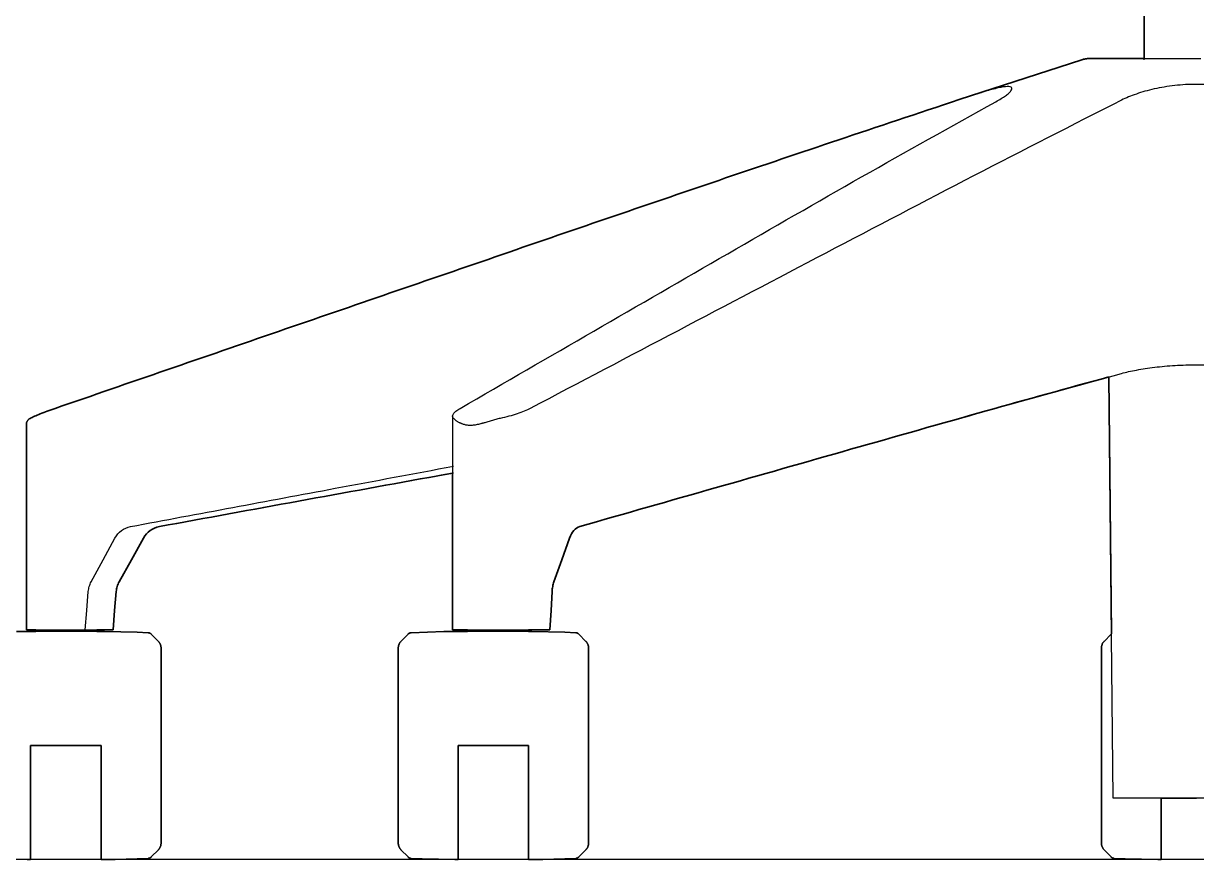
# Model space of a CAD drawing. Header units: millimetres. Extents: x 0 to 2114, y 0 to 2343.
# Drawn here: x 157.9 to 471.1, y 1303.2 to 1526.5 of the extents above; entities that cross this region are included whole.
import ezdxf

# ---------------------------------------------------------------- set-up
doc = ezdxf.new("R2010")
doc.units = ezdxf.units.MM
doc.layers.add('Blocks', color=7, linetype='Continuous')
for name, color, linetype, lineweight, true_color in [('Blocks$Inner', 7, 'Continuous', 25, 0x007f00), ('Blocks$Outline', 7, 'Continuous', 35, 0xff3f3f), ('Groud', 7, 'Continuous', 25, 0x243775)]:
    doc.layers.add(name, color=color, linetype=linetype, lineweight=lineweight, true_color=true_color)

# ---------------------------------------------------------------- blocks, each defined once
blk = doc.blocks.new('Mirra 2 Office Chair Front')
at = {"layer": 'Blocks$Inner'}
for p, q in [((457.13, 213.66), (457.13, 304.91)), ((161.16, 60.9), (161.16, 61.39)), ((177.42, 61.39), (177.42, 60.9)), ((276.45, 60.9), (276.45, 61.39)), ((292.71, 61.39), (292.71, 60.9))]:
    blk.add_line(p, q, dxfattribs=at)
for points in [[(456.89, 213.97), (455.91, 213.97), (454.95, 213.97), (454.02, 213.97), (453.11, 213.97), (452.24, 213.97), (451.39, 213.97), (450.58, 213.97), (449.8, 213.97), (449.05, 213.97), (448.34, 213.97), (447.66, 213.97), (447.02, 213.97), (446.42, 213.97), (445.86, 213.97), (445.34, 213.97), (444.87, 213.97), (444.43, 213.97), (444.04, 213.97), (443.69, 213.97), (443.38, 213.97), (443.12, 213.97), (442.9, 213.97), (442.73, 213.97), (442.6, 213.97), (442.52, 213.97), (442.48, 213.97), (442.23, 213.97), (441.98, 213.95), (441.72, 213.93), (441.47, 213.89), (441.22, 213.85), (440.97, 213.79), (440.73, 213.73), (440.52, 213.66), (407.77, 203.02)], [(442.48, 213.97), (442.51, 213.97), (442.58, 213.97), (442.69, 213.97), (442.85, 213.97), (443.05, 213.97), (443.3, 213.97), (443.6, 213.97), (443.94, 213.97), (444.32, 213.97), (444.74, 213.97), (445.21, 213.97), (445.72, 213.97), (446.27, 213.97), (446.86, 213.97), (447.49, 213.97), (448.15, 213.97), (448.85, 213.97), (449.59, 213.97), (450.36, 213.97), (451.17, 213.97), (452.01, 213.97), (452.88, 213.97), (453.77, 213.97), (454.7, 213.97), (455.65, 213.97), (456.63, 213.97), (457.62, 213.97), (458.65, 213.97), (459.69, 213.97), (460.75, 213.97), (461.82, 213.97), (462.91, 213.97), (464.02, 213.97), (465.13, 213.97), (466.26, 213.97), (467.39, 213.97), (468.53, 213.97), (469.67, 213.97), (470.81, 213.97), (471.12, 213.97), (472.27, 213.97)], [(494.56, 128.93), (493.37, 16.41), (471.12, 16.41), (448.87, 16.41), (447.69, 128.93)], [(158.68, 116.53), (158.68, 61.39), (166.31, 61.39), (174.34, 61.39), (181.78, 61.39), (182.21, 66.49), (182.64, 71.59)], [(272.45, 118.43), (272.45, 61.39), (293.21, 61.39), (298.46, 61.39), (298.74, 66.49), (299.01, 71.59)], [(175.96, 74.21), (179.13, 80.04), (182.3, 85.87)], [(183.43, 74.21), (186.68, 80.04), (189.93, 85.87)], [(299.52, 74.21), (301.6, 80.04), (303.68, 85.87)], [(174.34, 61.39), (174.76, 66.49), (175.18, 71.59)], [(150.12, 0.18), (158.89, 0), (159.78, 0), (159.78, 30.45), (178.6, 30.45), (178.6, 0), (179.48, 0), (182.39, 0.02), (191.16, 0.31), (191.19, 0.31), (191.24, 0.32), (191.29, 0.33), (191.34, 0.33), (191.39, 0.35), (191.44, 0.36), (191.49, 0.37), (191.54, 0.39), (191.58, 0.41), (191.63, 0.43), (191.68, 0.45), (191.72, 0.48), (191.76, 0.5), (191.81, 0.53), (191.85, 0.56), (191.89, 0.59), (191.93, 0.62), (191.97, 0.66), (192, 0.69), (193.88, 2.62), (193.9, 2.64), (193.97, 2.72), (194.03, 2.79), (194.09, 2.87), (194.15, 2.96), (194.21, 3.04), (194.26, 3.13), (194.31, 3.22), (194.36, 3.31), (194.4, 3.4), (194.43, 3.5), (194.47, 3.59), (194.5, 3.69), (194.52, 3.79), (194.55, 3.89), (194.56, 3.99), (194.58, 4.09), (194.59, 4.19), (194.6, 4.29), (194.6, 4.39), (194.6, 4.41), (194.6, 4.47), (194.6, 4.58), (194.6, 4.72), (194.6, 4.91), (194.6, 5.14), (194.6, 5.41), (194.6, 5.71), (194.6, 6.06), (194.6, 6.45), (194.6, 6.87), (194.6, 7.34), (194.6, 7.84), (194.6, 8.37), (194.6, 8.94), (194.6, 9.55), (194.6, 10.19), (194.6, 10.86), (194.6, 11.56), (194.6, 12.29), (194.6, 13.06), (194.6, 13.85), (194.6, 14.66), (194.6, 15.5), (194.6, 16.37), (194.6, 17.26), (194.6, 18.17), (194.6, 19.1), (194.6, 20.04), (194.6, 21.01), (194.6, 21.99), (194.6, 22.98), (194.6, 23.98), (194.6, 25), (194.6, 26.02), (194.6, 27.05), (194.6, 28.09), (194.6, 29.13), (194.6, 30.17), (194.6, 31.21), (194.6, 32.25), (194.6, 33.29), (194.6, 34.32), (194.6, 35.35), (194.6, 36.37), (194.6, 37.38), (194.6, 38.38), (194.6, 39.37), (194.6, 40.34), (194.6, 41.29), (194.6, 42.23), (194.6, 43.15), (194.6, 44.05), (194.6, 44.93), (194.6, 45.79), (194.6, 46.62), (194.6, 47.42), (194.6, 48.2), (194.6, 48.95), (194.6, 49.67), (194.6, 50.35), (194.6, 51.01), (194.6, 51.63), (194.6, 52.22), (194.6, 52.78), (194.6, 53.3), (194.6, 53.78), (194.6, 54.23), (194.6, 54.63), (194.6, 55), (194.6, 55.33), (194.6, 55.62), (194.6, 55.87), (194.6, 56.08), (194.6, 56.25), (194.6, 56.37), (194.6, 56.46), (194.6, 56.5), (194.6, 56.54), (194.59, 56.64), (194.59, 56.74), (194.58, 56.84), (194.56, 56.94), (194.54, 57.04), (194.52, 57.14), (194.49, 57.24), (194.46, 57.34), (194.42, 57.43), (194.38, 57.53), (194.34, 57.62), (194.3, 57.71), (194.25, 57.8), (194.19, 57.88), (194.14, 57.97), (194.08, 58.05), (194.01, 58.13), (193.95, 58.21), (193.88, 58.28), (192, 60.21), (191.98, 60.23), (191.94, 60.26), (191.9, 60.3), (191.86, 60.33), (191.82, 60.36), (191.78, 60.39), (191.74, 60.41), (191.69, 60.44), (191.65, 60.46), (191.6, 60.48), (191.55, 60.5), (191.51, 60.52), (191.46, 60.54), (191.41, 60.55), (191.36, 60.56), (191.31, 60.57), (191.26, 60.58), (191.21, 60.58), (191.16, 60.59), (188.25, 60.72), (179.48, 60.9), (178.6, 60.9), (159.78, 60.9), (158.89, 60.9), (155.98, 60.88)], [(293.56, 60.92), (284.5, 60.92), (275.44, 60.92)], [(461.71, 16.41), (461.71, 0), (460.83, 0), (452.06, 0.18), (449.15, 0.31), (449.1, 0.31), (449.05, 0.32), (449, 0.33), (448.95, 0.34), (448.9, 0.35), (448.85, 0.36), (448.8, 0.38), (448.75, 0.4), (448.71, 0.42), (448.66, 0.44), (448.62, 0.46), (448.57, 0.49), (448.53, 0.51), (448.49, 0.54), (448.45, 0.57), (448.41, 0.6), (448.37, 0.64), (448.33, 0.67), (448.31, 0.69), (446.43, 2.62), (446.36, 2.69), (446.3, 2.77), (446.23, 2.85), (446.17, 2.93), (446.12, 3.02), (446.06, 3.1), (446.01, 3.19), (445.97, 3.28), (445.93, 3.37), (445.89, 3.47), (445.85, 3.56), (445.82, 3.66), (445.79, 3.76), (445.77, 3.86), (445.75, 3.96), (445.73, 4.06), (445.72, 4.16), (445.72, 4.26), (445.71, 4.36), (445.71, 4.39), (445.71, 4.47), (445.71, 4.58), (445.71, 4.72), (445.71, 4.91), (445.71, 5.14), (445.71, 5.41), (445.71, 5.71), (445.71, 6.06), (445.71, 6.45), (445.71, 6.87), (445.71, 7.34), (445.71, 7.84), (445.71, 8.37), (445.71, 8.94), (445.71, 9.55), (445.71, 10.19), (445.71, 10.86), (445.71, 11.56), (445.71, 12.29), (445.71, 13.06), (445.71, 13.85), (445.71, 14.66), (445.71, 15.5), (445.71, 16.37), (445.71, 17.26), (445.71, 18.17), (445.71, 19.1), (445.71, 20.04), (445.71, 21.01), (445.71, 21.99), (445.71, 22.98), (445.71, 23.98), (445.71, 25), (445.71, 26.02), (445.71, 27.05), (445.71, 28.09), (445.71, 29.13), (445.71, 30.17), (445.71, 31.21), (445.71, 32.25), (445.71, 33.29), (445.71, 34.32), (445.71, 35.35), (445.71, 36.37), (445.71, 37.38), (445.71, 38.38), (445.71, 39.37), (445.71, 40.34), (445.71, 41.29), (445.71, 42.23), (445.71, 43.15), (445.71, 44.05), (445.71, 44.93), (445.71, 45.79), (445.71, 46.62), (445.71, 47.42), (445.71, 48.2), (445.71, 48.95), (445.71, 49.67), (445.71, 50.35), (445.71, 51.01), (445.71, 51.63), (445.71, 52.22), (445.71, 52.78), (445.71, 53.3), (445.71, 53.78), (445.71, 54.23), (445.71, 54.63), (445.71, 55), (445.71, 55.33), (445.71, 55.62), (445.71, 55.87), (445.71, 56.08), (445.71, 56.25), (445.71, 56.37), (445.71, 56.46), (445.71, 56.51), (445.71, 56.61), (445.72, 56.71), (445.73, 56.81), (445.74, 56.91), (445.76, 57.01), (445.79, 57.11), (445.81, 57.21), (445.84, 57.31), (445.88, 57.4), (445.91, 57.5), (445.95, 57.59), (446, 57.68), (446.05, 57.77), (446.1, 57.86), (446.16, 57.94), (446.22, 58.03), (446.28, 58.11), (446.34, 58.18), (446.41, 58.26), (446.43, 58.28), (448.31, 60.21), (448.34, 60.24), (448.38, 60.28), (448.41, 60.3)], [(257.95, 56.51), (257.95, 56.49), (257.95, 56.43), (257.95, 56.32), (257.95, 56.18), (257.95, 55.99), (257.95, 55.76), (257.95, 55.49), (257.95, 55.19), (257.95, 54.84), (257.95, 54.45), (257.95, 54.03), (257.95, 53.56), (257.95, 53.06), (257.95, 52.53), (257.95, 51.96), (257.95, 51.35), (257.95, 50.71), (257.95, 50.04), (257.95, 49.34), (257.95, 48.61), (257.95, 47.84), (257.95, 47.05), (257.95, 46.24), (257.95, 45.4), (257.95, 44.53), (257.95, 43.64), (257.95, 42.73), (257.95, 41.8), (257.95, 40.86), (257.95, 39.89), (257.95, 38.91), (257.95, 37.92), (257.95, 36.92), (257.95, 35.9), (257.95, 34.88), (257.95, 33.85), (257.95, 32.81), (257.95, 31.77), (257.95, 30.73), (257.95, 29.69), (257.95, 28.65), (257.95, 27.61), (257.95, 26.58), (257.95, 25.55), (257.95, 24.53), (257.95, 23.52), (257.95, 22.52), (257.95, 21.53), (257.95, 20.56), (257.95, 19.61), (257.95, 18.67), (257.95, 17.75), (257.95, 16.85), (257.95, 15.97), (257.95, 15.11), (257.95, 14.28), (257.95, 13.48), (257.95, 12.7), (257.95, 11.95), (257.95, 11.23), (257.95, 10.55), (257.95, 9.89), (257.95, 9.26), (257.95, 8.68), (257.95, 8.12), (257.95, 7.6), (257.95, 7.12), (257.95, 6.67), (257.95, 6.27), (257.95, 5.9), (257.95, 5.57), (257.95, 5.28), (257.95, 5.03), (257.95, 4.82), (257.95, 4.65), (257.95, 4.53), (257.95, 4.44), (257.95, 4.39)], [(445.71, 56.51), (445.71, 56.49), (445.71, 56.43), (445.71, 56.32), (445.71, 56.18), (445.71, 55.99), (445.71, 55.76), (445.71, 55.49), (445.71, 55.19), (445.71, 54.84), (445.71, 54.45), (445.71, 54.03), (445.71, 53.56), (445.71, 53.06), (445.71, 52.53), (445.71, 51.96), (445.71, 51.35), (445.71, 50.71), (445.71, 50.04), (445.71, 49.34), (445.71, 48.61), (445.71, 47.84), (445.71, 47.05), (445.71, 46.24), (445.71, 45.4), (445.71, 44.53), (445.71, 43.64), (445.71, 42.73), (445.71, 41.8), (445.71, 40.86), (445.71, 39.89), (445.71, 38.91), (445.71, 37.92), (445.71, 36.92), (445.71, 35.9), (445.71, 34.88), (445.71, 33.85), (445.71, 32.81), (445.71, 31.77), (445.71, 30.73), (445.71, 29.69), (445.71, 28.65), (445.71, 27.61), (445.71, 26.58), (445.71, 25.55), (445.71, 24.53), (445.71, 23.52), (445.71, 22.52), (445.71, 21.53), (445.71, 20.56), (445.71, 19.61), (445.71, 18.67), (445.71, 17.75), (445.71, 16.85), (445.71, 15.97), (445.71, 15.11), (445.71, 14.28), (445.71, 13.48), (445.71, 12.7), (445.71, 11.95), (445.71, 11.23), (445.71, 10.55), (445.71, 9.89), (445.71, 9.26), (445.71, 8.68), (445.71, 8.12), (445.71, 7.6), (445.71, 7.12), (445.71, 6.67), (445.71, 6.27), (445.71, 5.9), (445.71, 5.57), (445.71, 5.28), (445.71, 5.03), (445.71, 4.82), (445.71, 4.65), (445.71, 4.53), (445.71, 4.44), (445.71, 4.39)]]:
    blk.add_lwpolyline(points, dxfattribs=at)
blk.add_lwpolyline([(257.95, 4.36), (257.96, 4.26), (257.96, 4.16), (257.97, 4.06), (257.99, 3.96), (258.01, 3.86), (258.03, 3.76), (258.06, 3.66), (258.09, 3.56), (258.13, 3.47), (258.16, 3.37), (258.21, 3.28), (258.25, 3.19), (258.3, 3.1), (258.36, 3.02), (258.41, 2.93), (258.47, 2.85), (258.54, 2.77), (258.6, 2.69), (258.67, 2.62), (260.55, 0.69), (260.57, 0.67), (260.61, 0.64), (260.65, 0.6), (260.69, 0.57), (260.73, 0.54), (260.77, 0.51), (260.81, 0.49), (260.86, 0.46), (260.9, 0.44), (260.95, 0.42), (260.99, 0.4), (261.04, 0.38), (261.09, 0.36), (261.14, 0.35), (261.19, 0.34), (261.24, 0.33), (261.29, 0.32), (261.34, 0.31), (261.39, 0.31), (264.3, 0.18), (273.07, 0), (273.95, 0), (273.95, 30.45), (292.77, 30.45), (292.77, 0), (293.66, 0), (296.57, 0.02), (305.33, 0.31), (305.37, 0.31), (305.42, 0.32), (305.47, 0.33), (305.52, 0.33), (305.57, 0.35), (305.62, 0.36), (305.67, 0.37), (305.71, 0.39), (305.76, 0.41), (305.81, 0.43), (305.85, 0.45), (305.9, 0.48), (305.94, 0.5), (305.98, 0.53), (306.02, 0.56), (306.06, 0.59), (306.1, 0.62), (306.14, 0.66), (306.18, 0.69), (308.05, 2.62), (308.07, 2.64), (308.14, 2.72), (308.21, 2.79), (308.27, 2.87), (308.33, 2.96), (308.39, 3.04), (308.44, 3.13), (308.49, 3.22), (308.53, 3.31), (308.57, 3.4), (308.61, 3.5), (308.64, 3.59), (308.67, 3.69), (308.7, 3.79), (308.72, 3.89), (308.74, 3.99), (308.75, 4.09), (308.76, 4.19), (308.77, 4.29), (308.77, 4.39), (308.77, 4.41), (308.77, 4.47), (308.77, 4.58), (308.77, 4.72), (308.77, 4.91), (308.77, 5.14), (308.77, 5.41), (308.77, 5.71), (308.77, 6.06), (308.77, 6.45), (308.77, 6.87), (308.77, 7.34), (308.77, 7.84), (308.77, 8.37), (308.77, 8.94), (308.77, 9.55), (308.77, 10.19), (308.77, 10.86), (308.77, 11.56), (308.77, 12.29), (308.77, 13.06), (308.77, 13.85), (308.77, 14.66), (308.77, 15.5), (308.77, 16.37), (308.77, 17.26), (308.77, 18.17), (308.77, 19.1), (308.77, 20.04), (308.77, 21.01), (308.77, 21.99), (308.77, 22.98), (308.77, 23.98), (308.77, 25), (308.77, 26.02), (308.77, 27.05), (308.77, 28.09), (308.77, 29.13), (308.77, 30.17), (308.77, 31.21), (308.77, 32.25), (308.77, 33.29), (308.77, 34.32), (308.77, 35.35), (308.77, 36.37), (308.77, 37.38), (308.77, 38.38), (308.77, 39.37), (308.77, 40.34), (308.77, 41.29), (308.77, 42.23), (308.77, 43.15), (308.77, 44.05), (308.77, 44.93), (308.77, 45.79), (308.77, 46.62), (308.77, 47.42), (308.77, 48.2), (308.77, 48.95), (308.77, 49.67), (308.77, 50.35), (308.77, 51.01), (308.77, 51.63), (308.77, 52.22), (308.77, 52.78), (308.77, 53.3), (308.77, 53.78), (308.77, 54.23), (308.77, 54.63), (308.77, 55), (308.77, 55.33), (308.77, 55.62), (308.77, 55.87), (308.77, 56.08), (308.77, 56.25), (308.77, 56.37), (308.77, 56.46), (308.77, 56.5), (308.77, 56.54), (308.77, 56.64), (308.76, 56.74), (308.75, 56.84), (308.74, 56.94), (308.72, 57.04), (308.69, 57.14), (308.67, 57.24), (308.63, 57.34), (308.6, 57.43), (308.56, 57.53), (308.52, 57.62), (308.47, 57.71), (308.42, 57.8), (308.37, 57.88), (308.31, 57.97), (308.25, 58.05), (308.19, 58.13), (308.12, 58.21), (308.05, 58.28), (306.18, 60.21), (306.15, 60.23), (306.12, 60.26), (306.08, 60.3), (306.04, 60.33), (306, 60.36), (305.96, 60.39), (305.91, 60.41), (305.87, 60.44), (305.82, 60.46), (305.78, 60.48), (305.73, 60.5), (305.68, 60.52), (305.63, 60.54), (305.59, 60.55), (305.54, 60.56), (305.49, 60.57), (305.44, 60.58), (305.39, 60.58), (305.33, 60.59), (302.43, 60.72), (293.66, 60.9), (292.77, 60.9), (273.95, 60.9), (273.07, 60.9), (270.16, 60.88), (261.39, 60.59), (261.36, 60.59), (261.31, 60.58), (261.26, 60.57), (261.21, 60.57), (261.16, 60.55), (261.11, 60.54), (261.06, 60.53), (261.01, 60.51), (260.96, 60.49), (260.92, 60.47), (260.87, 60.45), (260.83, 60.42), (260.78, 60.4), (260.74, 60.37), (260.7, 60.34), (260.66, 60.31), (260.62, 60.28), (260.58, 60.24), (260.55, 60.21), (258.67, 58.28), (258.65, 58.26), (258.58, 58.18), (258.52, 58.11), (258.45, 58.03), (258.4, 57.94), (258.34, 57.86), (258.29, 57.77), (258.24, 57.68), (258.19, 57.59), (258.15, 57.5), (258.11, 57.4), (258.08, 57.31), (258.05, 57.21), (258.02, 57.11), (258, 57.01), (257.98, 56.91), (257.97, 56.81), (257.96, 56.71), (257.95, 56.61), (257.95, 56.51), (257.95, 56.46), (257.95, 56.37), (257.95, 56.25), (257.95, 56.08), (257.95, 55.87), (257.95, 55.62), (257.95, 55.33), (257.95, 55), (257.95, 54.63), (257.95, 54.23), (257.95, 53.78), (257.95, 53.3), (257.95, 52.78), (257.95, 52.22), (257.95, 51.63), (257.95, 51.01), (257.95, 50.35), (257.95, 49.67), (257.95, 48.95), (257.95, 48.2), (257.95, 47.42), (257.95, 46.62), (257.95, 45.79), (257.95, 44.93), (257.95, 44.05), (257.95, 43.15), (257.95, 42.23), (257.95, 41.29), (257.95, 40.34), (257.95, 39.37), (257.95, 38.38), (257.95, 37.38), (257.95, 36.37), (257.95, 35.35), (257.95, 34.32), (257.95, 33.29), (257.95, 32.25), (257.95, 31.21), (257.95, 30.17), (257.95, 29.13), (257.95, 28.09), (257.95, 27.05), (257.95, 26.02), (257.95, 25), (257.95, 23.98), (257.95, 22.98), (257.95, 21.99), (257.95, 21.01), (257.95, 20.04), (257.95, 19.1), (257.95, 18.17), (257.95, 17.26), (257.95, 16.37), (257.95, 15.5), (257.95, 14.66), (257.95, 13.85), (257.95, 13.06), (257.95, 12.29), (257.95, 11.56), (257.95, 10.86), (257.95, 10.19), (257.95, 9.55), (257.95, 8.94), (257.95, 8.37), (257.95, 7.84), (257.95, 7.34), (257.95, 6.87), (257.95, 6.45), (257.95, 6.06), (257.95, 5.71), (257.95, 5.41), (257.95, 5.14), (257.95, 4.91), (257.95, 4.72), (257.95, 4.58), (257.95, 4.47), (257.95, 4.39)], close=True, dxfattribs=at)
for points, knots in [([(471.12, 207.09), (469.15, 207.08), (466.22, 206.93), (462.49, 206.39), (459.82, 205.87), (457.32, 205.24), (454.24, 204.27), (452.26, 203.46), (451.11, 202.87)], [6, 6, 6, 6, 6.25, 6.375, 6.5, 6.625, 6.75, 7, 7, 7, 7]), ([(491.14, 202.87), (489.99, 203.46), (488, 204.27), (484.92, 205.24), (482.42, 205.87), (479.76, 206.39), (476.03, 206.93), (473.09, 207.08), (471.12, 207.09)], [5, 5, 5, 5, 5.25, 5.375, 5.5, 5.625, 5.75, 6, 6, 6, 6]), ([(417.49, 202.44), (418.54, 203.03), (419.87, 203.82), (421.05, 204.77), (421.63, 205.38), (421.88, 205.88), (421.78, 206.37), (420.8, 206.6), (418.74, 206.28), (416.54, 205.72), (414, 205.01), (411.77, 204.3), (410.18, 203.8)], [12, 12, 12, 12, 12.125, 12.1875, 12.25, 12.3125, 12.375, 12.5, 12.625, 12.6875, 12.75, 12.875, 12.875, 12.875, 12.875]), ([(159.64, 117.86), (159.48, 117.76), (159.27, 117.61), (159.05, 117.4), (158.91, 117.23), (158.8, 117.06), (158.73, 116.87), (158.69, 116.72), (158.68, 116.61), (158.68, 116.56), (158.68, 116.53)], [70.4343936, 70.4343936, 70.4343936, 70.4343936, 70.5059283, 70.5416957, 70.577463, 70.6132304, 70.6489977, 70.6847651, 70.7026488, 70.7201079, 70.7201079, 70.7201079, 70.7201079]), ([(285.18, 117.86), (284.78, 117.76), (284.18, 117.61), (283.38, 117.4), (282.78, 117.23), (282.19, 117.06), (281.61, 116.87), (281.13, 116.72), (280.74, 116.61), (280.46, 116.53), (280.17, 116.46), (279.8, 116.36), (279.33, 116.24), (278.78, 116.11), (278.24, 116.03), (277.71, 115.98), (277.2, 115.97), (276.71, 115.98), (276.24, 116.03), (275.8, 116.11), (275.38, 116.24), (275.05, 116.36), (274.81, 116.46), (274.63, 116.53), (274.45, 116.61), (274.23, 116.72), (273.98, 116.87), (273.7, 117.06), (273.44, 117.24), (273.21, 117.4), (272.95, 117.61), (272.79, 117.76), (272.71, 117.86)], [9, 9, 9, 9, 9.071429, 9.107143, 9.142857, 9.178571, 9.214286, 9.25, 9.267857, 9.285714, 9.303571, 9.321429, 9.357143, 9.392857, 9.428571, 9.464286, 9.5, 9.535714, 9.571429, 9.607143, 9.642857, 9.678571, 9.696429, 9.714286, 9.732143, 9.75, 9.785714, 9.821429, 9.857143, 9.892857, 9.928571, 10, 10, 10, 10]), ([(186.44, 88.95), (204.66, 92.36), (233.41, 97.74), (262.15, 103.11), (272.68, 105.07)], [147.5289323, 147.5289323, 147.5289323, 147.5289323, 147.7789323, 147.9233336, 147.9233336, 147.9233336, 147.9233336]), ([(194.17, 88.95), (218.93, 93.49), (245.1, 98.26), (271.28, 103.04), (272.69, 103.29)], [154.9669779, 154.9669779, 154.9669779, 154.9669779, 155.3003113, 155.3191841, 155.3191841, 155.3191841, 155.3191841])]:
    blk.add_open_spline(points, degree=3, knots=knots, dxfattribs=at)
for points in [[(407.77, 203.02), (385.2, 195.53), (345.38, 182.16), (285.64, 161.62), (225.98, 141.1), (186.2, 127.38), (166.31, 120.52)], [(274.44, 120.49), (286.35, 127.4), (310.17, 141.19), (345.91, 161.83), (381.68, 182.47), (405.55, 195.83), (417.49, 202.44)], [(451.11, 202.87), (437.93, 196.2), (411.6, 182.72), (372.1, 162), (332.65, 141.29), (306.35, 127.44), (293.21, 120.52)], [(451.11, 129.88), (452.28, 130.2), (454.97, 130.79), (459.85, 131.55), (465.32, 132.05), (469.19, 132.16), (471.12, 132.17)], [(471.12, 132.17), (473.06, 132.16), (476.92, 132.05), (482.4, 131.55), (487.28, 130.79), (489.97, 130.2), (491.14, 129.88)], [(306.4, 88.95), (318.45, 92.4), (342.57, 99.28), (378.73, 109.58), (415.01, 119.9), (439.08, 126.57), (451.11, 129.88)], [(166.31, 120.52), (165.58, 120.26), (164.18, 119.77), (162.31, 119.05), (160.75, 118.4), (159.96, 118.03), (159.64, 117.86)], [(272.71, 117.86), (272.54, 118.03), (272.37, 118.4), (272.59, 119.04), (273.27, 119.75), (274.01, 120.24), (274.44, 120.49)], [(293.21, 120.52), (292.73, 120.26), (291.65, 119.77), (289.72, 119.05), (287.54, 118.4), (285.97, 118.03), (285.18, 117.86)], [(182.3, 85.87), (182.75, 86.69), (183.95, 88.07), (185.58, 88.79), (186.44, 88.95)], [(189.93, 85.87), (190.38, 86.69), (191.61, 88.07), (193.28, 88.79), (194.17, 88.95)], [(303.68, 85.87), (303.97, 86.69), (304.76, 88.07), (305.83, 88.79), (306.4, 88.95)], [(175.18, 71.59), (175.22, 72.05), (175.39, 72.96), (175.74, 73.8), (175.96, 74.21)], [(182.64, 71.59), (182.68, 72.05), (182.85, 72.96), (183.21, 73.8), (183.43, 74.21)], [(299.01, 71.59), (299.04, 72.05), (299.15, 72.96), (299.38, 73.8), (299.52, 74.21)]]:
    blk.add_open_spline(points, degree=3, dxfattribs=at)
at = {"layer": 'Blocks$Outline'}
for points in [[(457.13, 213.97), (457.13, 304.91)], [(407.77, 203.02), (440.52, 213.66)], [(440.52, 213.66), (440.73, 213.73)], [(440.73, 213.73), (440.97, 213.79)], [(440.97, 213.79), (441.22, 213.85)], [(441.22, 213.85), (441.47, 213.89)], [(441.47, 213.89), (441.72, 213.93)], [(441.72, 213.93), (441.98, 213.95)], [(441.98, 213.95), (442.23, 213.97)], [(442.23, 213.97), (442.48, 213.97)], [(442.48, 213.97), (442.52, 213.97)], [(442.52, 213.97), (442.6, 213.97)], [(442.6, 213.97), (442.73, 213.97)], [(442.73, 213.97), (442.9, 213.97)], [(442.9, 213.97), (443.12, 213.97)], [(443.12, 213.97), (443.38, 213.97)], [(443.38, 213.97), (443.69, 213.97)], [(443.69, 213.97), (444.04, 213.97)], [(444.04, 213.97), (444.43, 213.97)], [(444.43, 213.97), (444.87, 213.97)], [(444.87, 213.97), (445.34, 213.97)], [(445.34, 213.97), (445.86, 213.97)], [(445.86, 213.97), (446.42, 213.97)], [(446.42, 213.97), (447.02, 213.97)], [(447.02, 213.97), (447.66, 213.97)], [(447.66, 213.97), (448.34, 213.97)], [(448.34, 213.97), (449.05, 213.97)], [(449.05, 213.97), (449.8, 213.97)], [(449.8, 213.97), (450.58, 213.97)], [(450.58, 213.97), (451.39, 213.97)], [(451.39, 213.97), (452.24, 213.97)], [(452.24, 213.97), (453.11, 213.97)], [(453.11, 213.97), (454.02, 213.97)], [(454.02, 213.97), (454.95, 213.97)], [(454.95, 213.97), (455.91, 213.97)], [(455.91, 213.97), (456.89, 213.97)], [(456.89, 213.97), (457.13, 213.97)], [(448.41, 60.3), (447.69, 128.93)], [(158.68, 61.39), (158.68, 116.53)], [(272.45, 61.39), (272.45, 103.25)], [(189.93, 85.87), (186.68, 80.04)], [(303.68, 85.87), (301.6, 80.04)], [(186.68, 80.04), (183.43, 74.21)], [(301.6, 80.04), (299.52, 74.21)], [(182.64, 71.59), (182.21, 66.49)], [(299.01, 71.59), (298.74, 66.49)], [(182.21, 66.49), (181.78, 61.39)], [(298.74, 66.49), (298.46, 61.39)], [(155.98, 60.88), (158.89, 60.9)], [(161.16, 61.39), (158.68, 61.39)], [(158.89, 60.9), (159.78, 60.9)], [(159.78, 60.9), (161.16, 60.9)], [(161.16, 60.9), (161.16, 61.39)], [(181.78, 61.39), (177.42, 61.39)], [(177.42, 61.39), (177.42, 60.9)], [(177.42, 60.9), (178.6, 60.9)], [(178.6, 60.9), (179.48, 60.9)], [(179.48, 60.9), (188.25, 60.72)], [(188.25, 60.72), (191.16, 60.59)], [(191.16, 60.59), (191.21, 60.58)], [(191.21, 60.58), (191.26, 60.58)], [(191.26, 60.58), (191.31, 60.57)], [(191.31, 60.57), (191.36, 60.56)], [(191.36, 60.56), (191.41, 60.55)], [(191.41, 60.55), (191.46, 60.54)], [(191.46, 60.54), (191.51, 60.52)], [(191.51, 60.52), (191.55, 60.5)], [(191.55, 60.5), (191.6, 60.48)], [(191.6, 60.48), (191.65, 60.46)], [(191.65, 60.46), (191.69, 60.44)], [(191.69, 60.44), (191.74, 60.41)], [(191.74, 60.41), (191.78, 60.39)], [(191.78, 60.39), (191.82, 60.36)], [(191.82, 60.36), (191.86, 60.33)], [(191.86, 60.33), (191.9, 60.3)], [(191.9, 60.3), (191.94, 60.26)], [(191.94, 60.26), (191.98, 60.23)], [(191.98, 60.23), (192, 60.21)], [(192, 60.21), (193.88, 58.28)], [(258.67, 58.28), (260.55, 60.21)], [(260.55, 60.21), (260.58, 60.24)], [(260.58, 60.24), (260.62, 60.28)], [(260.62, 60.28), (260.66, 60.31)], [(260.66, 60.31), (260.7, 60.34)], [(260.7, 60.34), (260.74, 60.37)], [(260.74, 60.37), (260.78, 60.4)], [(260.78, 60.4), (260.83, 60.42)], [(260.83, 60.42), (260.87, 60.45)], [(260.87, 60.45), (260.92, 60.47)], [(260.92, 60.47), (260.96, 60.49)], [(260.96, 60.49), (261.01, 60.51)], [(261.01, 60.51), (261.06, 60.53)], [(261.06, 60.53), (261.11, 60.54)], [(261.11, 60.54), (261.16, 60.55)], [(261.16, 60.55), (261.21, 60.57)], [(261.21, 60.57), (261.26, 60.57)], [(261.26, 60.57), (261.31, 60.58)], [(261.31, 60.58), (261.36, 60.59)], [(261.36, 60.59), (261.39, 60.59)], [(261.39, 60.59), (270.16, 60.88)], [(270.16, 60.88), (273.07, 60.9)], [(276.45, 61.39), (272.45, 61.39)], [(273.07, 60.9), (273.95, 60.9)], [(273.95, 60.9), (276.45, 60.9)], [(276.45, 60.9), (276.45, 61.39)], [(293.21, 61.39), (292.71, 61.39)], [(292.71, 61.39), (292.71, 60.9)], [(292.71, 60.9), (292.77, 60.9)], [(292.77, 60.9), (293.66, 60.9)], [(298.46, 61.39), (293.21, 61.39)], [(293.66, 60.9), (302.43, 60.72)], [(302.43, 60.72), (305.33, 60.59)], [(305.33, 60.59), (305.39, 60.58)], [(305.39, 60.58), (305.44, 60.58)], [(305.44, 60.58), (305.49, 60.57)], [(305.49, 60.57), (305.54, 60.56)], [(305.54, 60.56), (305.59, 60.55)], [(305.59, 60.55), (305.63, 60.54)], [(305.63, 60.54), (305.68, 60.52)], [(305.68, 60.52), (305.73, 60.5)], [(305.73, 60.5), (305.78, 60.48)], [(305.78, 60.48), (305.82, 60.46)], [(305.82, 60.46), (305.87, 60.44)], [(305.87, 60.44), (305.91, 60.41)], [(305.91, 60.41), (305.96, 60.39)], [(305.96, 60.39), (306, 60.36)], [(306, 60.36), (306.04, 60.33)], [(306.04, 60.33), (306.08, 60.3)], [(306.08, 60.3), (306.12, 60.26)], [(306.12, 60.26), (306.15, 60.23)], [(306.15, 60.23), (306.18, 60.21)], [(306.18, 60.21), (308.05, 58.28)], [(446.43, 58.28), (448.31, 60.21)], [(448.31, 60.21), (448.34, 60.24)], [(448.34, 60.24), (448.38, 60.28)], [(448.38, 60.28), (448.41, 60.3)], [(193.88, 58.28), (193.95, 58.21)], [(193.95, 58.21), (194.01, 58.13)], [(194.01, 58.13), (194.08, 58.05)], [(194.08, 58.05), (194.14, 57.97)], [(194.14, 57.97), (194.19, 57.88)], [(194.19, 57.88), (194.25, 57.8)], [(194.25, 57.8), (194.3, 57.71)], [(194.3, 57.71), (194.34, 57.62)], [(194.34, 57.62), (194.38, 57.53)], [(194.38, 57.53), (194.42, 57.43)], [(194.42, 57.43), (194.46, 57.34)], [(194.46, 57.34), (194.49, 57.24)], [(194.49, 57.24), (194.52, 57.14)], [(194.52, 57.14), (194.54, 57.04)], [(194.54, 57.04), (194.56, 56.94)], [(194.56, 56.94), (194.58, 56.84)], [(194.58, 56.84), (194.59, 56.74)], [(194.59, 56.74), (194.59, 56.64)], [(194.59, 56.64), (194.6, 56.54)], [(194.6, 56.54), (194.6, 56.5)], [(194.6, 56.5), (194.6, 56.46)], [(194.6, 56.46), (194.6, 56.37)], [(257.95, 56.61), (257.96, 56.71)], [(257.95, 56.51), (257.95, 56.61)], [(257.95, 56.49), (257.95, 56.51)], [(257.95, 56.43), (257.95, 56.49)], [(257.95, 56.32), (257.95, 56.43)], [(257.96, 56.71), (257.97, 56.81)], [(257.97, 56.81), (257.98, 56.91)], [(257.98, 56.91), (258, 57.01)], [(258, 57.01), (258.02, 57.11)], [(258.02, 57.11), (258.05, 57.21)], [(258.05, 57.21), (258.08, 57.31)], [(258.08, 57.31), (258.11, 57.4)], [(258.11, 57.4), (258.15, 57.5)], [(258.15, 57.5), (258.19, 57.59)], [(258.19, 57.59), (258.24, 57.68)], [(258.24, 57.68), (258.29, 57.77)], [(258.29, 57.77), (258.34, 57.86)], [(258.34, 57.86), (258.4, 57.94)], [(258.4, 57.94), (258.45, 58.03)], [(258.45, 58.03), (258.52, 58.11)], [(258.52, 58.11), (258.58, 58.18)], [(258.58, 58.18), (258.65, 58.26)], [(258.65, 58.26), (258.67, 58.28)], [(308.05, 58.28), (308.12, 58.21)], [(308.12, 58.21), (308.19, 58.13)], [(308.19, 58.13), (308.25, 58.05)], [(308.25, 58.05), (308.31, 57.97)], [(308.31, 57.97), (308.37, 57.88)], [(308.37, 57.88), (308.42, 57.8)], [(308.42, 57.8), (308.47, 57.71)], [(308.47, 57.71), (308.52, 57.62)], [(308.52, 57.62), (308.56, 57.53)], [(308.56, 57.53), (308.6, 57.43)], [(308.6, 57.43), (308.63, 57.34)], [(308.63, 57.34), (308.67, 57.24)], [(308.67, 57.24), (308.69, 57.14)], [(308.69, 57.14), (308.72, 57.04)], [(308.72, 57.04), (308.74, 56.94)], [(308.74, 56.94), (308.75, 56.84)], [(308.75, 56.84), (308.76, 56.74)], [(308.76, 56.74), (308.77, 56.64)], [(308.77, 56.64), (308.77, 56.54)], [(308.77, 56.54), (308.77, 56.5)], [(308.77, 56.5), (308.77, 56.46)], [(308.77, 56.46), (308.77, 56.37)], [(445.71, 56.61), (445.72, 56.71)], [(445.71, 56.51), (445.71, 56.61)], [(445.71, 56.49), (445.71, 56.51)], [(445.71, 56.43), (445.71, 56.49)], [(445.71, 56.32), (445.71, 56.43)], [(445.72, 56.71), (445.73, 56.81)], [(445.73, 56.81), (445.74, 56.91)], [(445.74, 56.91), (445.76, 57.01)], [(445.76, 57.01), (445.79, 57.11)], [(445.79, 57.11), (445.81, 57.21)], [(445.81, 57.21), (445.84, 57.31)], [(445.84, 57.31), (445.88, 57.4)], [(445.88, 57.4), (445.91, 57.5)], [(445.91, 57.5), (445.95, 57.59)], [(445.95, 57.59), (446, 57.68)], [(446, 57.68), (446.05, 57.77)], [(446.05, 57.77), (446.1, 57.86)], [(446.1, 57.86), (446.16, 57.94)], [(446.16, 57.94), (446.22, 58.03)], [(446.22, 58.03), (446.28, 58.11)], [(446.28, 58.11), (446.34, 58.18)], [(446.34, 58.18), (446.41, 58.26)], [(446.41, 58.26), (446.43, 58.28)], [(194.6, 56.37), (194.6, 56.25)], [(194.6, 56.25), (194.6, 56.08)], [(194.6, 56.08), (194.6, 55.87)], [(194.6, 55.87), (194.6, 55.62)], [(194.6, 55.62), (194.6, 55.33)], [(194.6, 55.33), (194.6, 55)], [(194.6, 55), (194.6, 54.63)], [(194.6, 54.63), (194.6, 54.23)], [(194.6, 54.23), (194.6, 53.78)], [(194.6, 53.78), (194.6, 53.3)], [(194.6, 53.3), (194.6, 52.78)], [(257.95, 56.18), (257.95, 56.32)], [(257.95, 55.99), (257.95, 56.18)], [(257.95, 55.76), (257.95, 55.99)], [(257.95, 55.49), (257.95, 55.76)], [(257.95, 55.19), (257.95, 55.49)], [(257.95, 54.84), (257.95, 55.19)], [(257.95, 54.45), (257.95, 54.84)], [(257.95, 54.03), (257.95, 54.45)], [(257.95, 53.56), (257.95, 54.03)], [(257.95, 53.06), (257.95, 53.56)], [(308.77, 56.37), (308.77, 56.25)], [(308.77, 56.25), (308.77, 56.08)], [(308.77, 56.08), (308.77, 55.87)], [(308.77, 55.87), (308.77, 55.62)], [(308.77, 55.62), (308.77, 55.33)], [(308.77, 55.33), (308.77, 55)], [(308.77, 55), (308.77, 54.63)], [(308.77, 54.63), (308.77, 54.23)], [(308.77, 54.23), (308.77, 53.78)], [(308.77, 53.78), (308.77, 53.3)], [(308.77, 53.3), (308.77, 52.78)], [(445.71, 56.18), (445.71, 56.32)], [(445.71, 55.99), (445.71, 56.18)], [(445.71, 55.76), (445.71, 55.99)], [(445.71, 55.49), (445.71, 55.76)], [(445.71, 55.19), (445.71, 55.49)], [(445.71, 54.84), (445.71, 55.19)], [(445.71, 54.45), (445.71, 54.84)], [(445.71, 54.03), (445.71, 54.45)], [(445.71, 53.56), (445.71, 54.03)], [(445.71, 53.06), (445.71, 53.56)], [(194.6, 52.78), (194.6, 52.22)], [(194.6, 52.22), (194.6, 51.63)], [(194.6, 51.63), (194.6, 51.01)], [(194.6, 51.01), (194.6, 50.35)], [(194.6, 50.35), (194.6, 49.67)], [(257.95, 52.53), (257.95, 53.06)], [(257.95, 51.96), (257.95, 52.53)], [(257.95, 51.35), (257.95, 51.96)], [(257.95, 50.71), (257.95, 51.35)], [(257.95, 50.04), (257.95, 50.71)], [(308.77, 52.78), (308.77, 52.22)], [(308.77, 52.22), (308.77, 51.63)], [(308.77, 51.63), (308.77, 51.01)], [(308.77, 51.01), (308.77, 50.35)], [(308.77, 50.35), (308.77, 49.67)], [(445.71, 52.53), (445.71, 53.06)], [(445.71, 51.96), (445.71, 52.53)], [(445.71, 51.35), (445.71, 51.96)], [(445.71, 50.71), (445.71, 51.35)], [(445.71, 50.04), (445.71, 50.71)], [(194.6, 49.67), (194.6, 48.95)], [(194.6, 48.95), (194.6, 48.2)], [(194.6, 48.2), (194.6, 47.42)], [(194.6, 47.42), (194.6, 46.62)], [(257.95, 49.34), (257.95, 50.04)], [(257.95, 48.61), (257.95, 49.34)], [(257.95, 47.84), (257.95, 48.61)], [(257.95, 47.05), (257.95, 47.84)], [(257.95, 46.24), (257.95, 47.05)], [(308.77, 49.67), (308.77, 48.95)], [(308.77, 48.95), (308.77, 48.2)], [(308.77, 48.2), (308.77, 47.42)], [(308.77, 47.42), (308.77, 46.62)], [(445.71, 49.34), (445.71, 50.04)], [(445.71, 48.61), (445.71, 49.34)], [(445.71, 47.84), (445.71, 48.61)], [(445.71, 47.05), (445.71, 47.84)], [(445.71, 46.24), (445.71, 47.05)], [(194.6, 46.62), (194.6, 45.79)], [(194.6, 45.79), (194.6, 44.93)], [(194.6, 44.93), (194.6, 44.05)], [(194.6, 44.05), (194.6, 43.15)], [(257.95, 45.4), (257.95, 46.24)], [(257.95, 44.53), (257.95, 45.4)], [(257.95, 43.64), (257.95, 44.53)], [(308.77, 46.62), (308.77, 45.79)], [(308.77, 45.79), (308.77, 44.93)], [(308.77, 44.93), (308.77, 44.05)], [(308.77, 44.05), (308.77, 43.15)], [(445.71, 45.4), (445.71, 46.24)], [(445.71, 44.53), (445.71, 45.4)], [(445.71, 43.64), (445.71, 44.53)], [(194.6, 43.15), (194.6, 42.23)], [(194.6, 42.23), (194.6, 41.29)], [(194.6, 41.29), (194.6, 40.34)], [(257.95, 42.73), (257.95, 43.64)], [(257.95, 41.8), (257.95, 42.73)], [(257.95, 40.86), (257.95, 41.8)], [(257.95, 39.89), (257.95, 40.86)], [(308.77, 43.15), (308.77, 42.23)], [(308.77, 42.23), (308.77, 41.29)], [(308.77, 41.29), (308.77, 40.34)], [(445.71, 42.73), (445.71, 43.64)], [(445.71, 41.8), (445.71, 42.73)], [(445.71, 40.86), (445.71, 41.8)], [(445.71, 39.89), (445.71, 40.86)], [(194.6, 40.34), (194.6, 39.37)], [(194.6, 39.37), (194.6, 38.38)], [(194.6, 38.38), (194.6, 37.38)], [(257.95, 38.91), (257.95, 39.89)], [(257.95, 37.92), (257.95, 38.91)], [(257.95, 36.92), (257.95, 37.92)], [(308.77, 40.34), (308.77, 39.37)], [(308.77, 39.37), (308.77, 38.38)], [(308.77, 38.38), (308.77, 37.38)], [(445.71, 38.91), (445.71, 39.89)], [(445.71, 37.92), (445.71, 38.91)], [(445.71, 36.92), (445.71, 37.92)], [(194.6, 37.38), (194.6, 36.37)], [(194.6, 36.37), (194.6, 35.35)], [(194.6, 35.35), (194.6, 34.32)], [(257.95, 35.9), (257.95, 36.92)], [(257.95, 34.88), (257.95, 35.9)], [(257.95, 33.85), (257.95, 34.88)], [(308.77, 37.38), (308.77, 36.37)], [(308.77, 36.37), (308.77, 35.35)], [(308.77, 35.35), (308.77, 34.32)], [(445.71, 35.9), (445.71, 36.92)], [(445.71, 34.88), (445.71, 35.9)], [(445.71, 33.85), (445.71, 34.88)], [(194.6, 34.32), (194.6, 33.29)], [(194.6, 33.29), (194.6, 32.25)], [(194.6, 32.25), (194.6, 31.21)], [(257.95, 32.81), (257.95, 33.85)], [(257.95, 31.77), (257.95, 32.81)], [(257.95, 30.73), (257.95, 31.77)], [(308.77, 34.32), (308.77, 33.29)], [(308.77, 33.29), (308.77, 32.25)], [(308.77, 32.25), (308.77, 31.21)], [(445.71, 32.81), (445.71, 33.85)], [(445.71, 31.77), (445.71, 32.81)], [(445.71, 30.73), (445.71, 31.77)], [(178.6, 30.45), (159.78, 30.45)], [(159.78, 30.45), (159.78, 0)], [(178.6, 0), (178.6, 30.45)], [(194.6, 31.21), (194.6, 30.17)], [(194.6, 30.17), (194.6, 29.13)], [(194.6, 29.13), (194.6, 28.09)], [(257.95, 29.69), (257.95, 30.73)], [(257.95, 28.65), (257.95, 29.69)], [(257.95, 27.61), (257.95, 28.65)], [(292.77, 30.45), (273.95, 30.45)], [(273.95, 30.45), (273.95, 0)], [(292.77, 0), (292.77, 30.45)], [(308.77, 31.21), (308.77, 30.17)], [(308.77, 30.17), (308.77, 29.13)], [(308.77, 29.13), (308.77, 28.09)], [(445.71, 29.69), (445.71, 30.73)], [(445.71, 28.65), (445.71, 29.69)], [(445.71, 27.61), (445.71, 28.65)], [(194.6, 28.09), (194.6, 27.05)], [(194.6, 27.05), (194.6, 26.02)], [(194.6, 26.02), (194.6, 25)], [(257.95, 26.58), (257.95, 27.61)], [(257.95, 25.55), (257.95, 26.58)], [(257.95, 24.53), (257.95, 25.55)], [(308.77, 28.09), (308.77, 27.05)], [(308.77, 27.05), (308.77, 26.02)], [(308.77, 26.02), (308.77, 25)], [(445.71, 26.58), (445.71, 27.61)], [(445.71, 25.55), (445.71, 26.58)], [(445.71, 24.53), (445.71, 25.55)], [(194.6, 25), (194.6, 23.98)], [(194.6, 23.98), (194.6, 22.98)], [(194.6, 22.98), (194.6, 21.99)], [(194.6, 21.99), (194.6, 21.01)], [(257.95, 23.52), (257.95, 24.53)], [(257.95, 22.52), (257.95, 23.52)], [(257.95, 21.53), (257.95, 22.52)], [(308.77, 25), (308.77, 23.98)], [(308.77, 23.98), (308.77, 22.98)], [(308.77, 22.98), (308.77, 21.99)], [(308.77, 21.99), (308.77, 21.01)], [(445.71, 23.52), (445.71, 24.53)], [(445.71, 22.52), (445.71, 23.52)], [(445.71, 21.53), (445.71, 22.52)], [(194.6, 21.01), (194.6, 20.04)], [(194.6, 20.04), (194.6, 19.1)], [(194.6, 19.1), (194.6, 18.17)], [(257.95, 20.56), (257.95, 21.53)], [(257.95, 19.61), (257.95, 20.56)], [(257.95, 18.67), (257.95, 19.61)], [(308.77, 21.01), (308.77, 20.04)], [(308.77, 20.04), (308.77, 19.1)], [(308.77, 19.1), (308.77, 18.17)], [(445.71, 20.56), (445.71, 21.53)], [(445.71, 19.61), (445.71, 20.56)], [(445.71, 18.67), (445.71, 19.61)], [(194.6, 18.17), (194.6, 17.26)], [(194.6, 17.26), (194.6, 16.37)], [(194.6, 16.37), (194.6, 15.5)], [(257.95, 17.75), (257.95, 18.67)], [(257.95, 16.85), (257.95, 17.75)], [(257.95, 15.97), (257.95, 16.85)], [(257.95, 15.11), (257.95, 15.97)], [(308.77, 18.17), (308.77, 17.26)], [(308.77, 17.26), (308.77, 16.37)], [(308.77, 16.37), (308.77, 15.5)], [(445.71, 17.75), (445.71, 18.67)], [(445.71, 16.85), (445.71, 17.75)], [(445.71, 15.97), (445.71, 16.85)], [(445.71, 15.11), (445.71, 15.97)], [(471.12, 16.41), (461.71, 16.41)], [(461.71, 16.41), (461.71, 0)], [(194.6, 15.5), (194.6, 14.66)], [(194.6, 14.66), (194.6, 13.85)], [(194.6, 13.85), (194.6, 13.06)], [(194.6, 13.06), (194.6, 12.29)], [(257.95, 14.28), (257.95, 15.11)], [(257.95, 13.48), (257.95, 14.28)], [(257.95, 12.7), (257.95, 13.48)], [(257.95, 11.95), (257.95, 12.7)], [(308.77, 15.5), (308.77, 14.66)], [(308.77, 14.66), (308.77, 13.85)], [(308.77, 13.85), (308.77, 13.06)], [(308.77, 13.06), (308.77, 12.29)], [(445.71, 14.28), (445.71, 15.11)], [(445.71, 13.48), (445.71, 14.28)], [(445.71, 12.7), (445.71, 13.48)], [(445.71, 11.95), (445.71, 12.7)], [(194.6, 12.29), (194.6, 11.56)], [(194.6, 11.56), (194.6, 10.86)], [(194.6, 10.86), (194.6, 10.19)], [(194.6, 10.19), (194.6, 9.55)], [(194.6, 9.55), (194.6, 8.94)], [(257.95, 11.23), (257.95, 11.95)], [(257.95, 10.55), (257.95, 11.23)], [(257.95, 9.89), (257.95, 10.55)], [(257.95, 9.26), (257.95, 9.89)], [(308.77, 12.29), (308.77, 11.56)], [(308.77, 11.56), (308.77, 10.86)], [(308.77, 10.86), (308.77, 10.19)], [(308.77, 10.19), (308.77, 9.55)], [(308.77, 9.55), (308.77, 8.94)], [(445.71, 11.23), (445.71, 11.95)], [(445.71, 10.55), (445.71, 11.23)], [(445.71, 9.89), (445.71, 10.55)], [(445.71, 9.26), (445.71, 9.89)], [(194.6, 8.94), (194.6, 8.37)], [(194.6, 8.37), (194.6, 7.84)], [(194.6, 7.84), (194.6, 7.34)], [(194.6, 7.34), (194.6, 6.87)], [(194.6, 6.87), (194.6, 6.45)], [(194.6, 6.45), (194.6, 6.06)], [(257.95, 8.68), (257.95, 9.26)], [(257.95, 8.12), (257.95, 8.68)], [(257.95, 7.6), (257.95, 8.12)], [(257.95, 7.12), (257.95, 7.6)], [(257.95, 6.67), (257.95, 7.12)], [(257.95, 6.27), (257.95, 6.67)], [(308.77, 8.94), (308.77, 8.37)], [(308.77, 8.37), (308.77, 7.84)], [(308.77, 7.84), (308.77, 7.34)], [(308.77, 7.34), (308.77, 6.87)], [(308.77, 6.87), (308.77, 6.45)], [(308.77, 6.45), (308.77, 6.06)], [(445.71, 8.68), (445.71, 9.26)], [(445.71, 8.12), (445.71, 8.68)], [(445.71, 7.6), (445.71, 8.12)], [(445.71, 7.12), (445.71, 7.6)], [(445.71, 6.67), (445.71, 7.12)], [(445.71, 6.27), (445.71, 6.67)], [(194.31, 3.22), (194.26, 3.13)], [(194.36, 3.31), (194.31, 3.22)], [(194.4, 3.4), (194.36, 3.31)], [(194.43, 3.5), (194.4, 3.4)], [(194.47, 3.59), (194.43, 3.5)], [(194.5, 3.69), (194.47, 3.59)], [(194.52, 3.79), (194.5, 3.69)], [(194.55, 3.89), (194.52, 3.79)], [(194.56, 3.99), (194.55, 3.89)], [(194.58, 4.09), (194.56, 3.99)], [(194.59, 4.19), (194.58, 4.09)], [(194.6, 4.29), (194.59, 4.19)], [(194.6, 6.06), (194.6, 5.71)], [(194.6, 5.71), (194.6, 5.41)], [(194.6, 5.41), (194.6, 5.14)], [(194.6, 5.14), (194.6, 4.91)], [(194.6, 4.91), (194.6, 4.72)], [(194.6, 4.72), (194.6, 4.58)], [(194.6, 4.58), (194.6, 4.47)], [(194.6, 4.47), (194.6, 4.41)], [(194.6, 4.41), (194.6, 4.39)], [(194.6, 4.39), (194.6, 4.29)], [(257.95, 5.9), (257.95, 6.27)], [(257.95, 5.57), (257.95, 5.9)], [(257.95, 5.28), (257.95, 5.57)], [(257.95, 5.03), (257.95, 5.28)], [(257.95, 4.82), (257.95, 5.03)], [(257.95, 4.65), (257.95, 4.82)], [(257.95, 4.53), (257.95, 4.65)], [(257.95, 4.44), (257.95, 4.53)], [(257.95, 4.39), (257.95, 4.44)], [(257.95, 4.36), (257.95, 4.39)], [(257.96, 4.26), (257.95, 4.36)], [(257.96, 4.16), (257.96, 4.26)], [(257.97, 4.06), (257.96, 4.16)], [(257.99, 3.96), (257.97, 4.06)], [(258.01, 3.86), (257.99, 3.96)], [(258.03, 3.76), (258.01, 3.86)], [(258.06, 3.66), (258.03, 3.76)], [(258.09, 3.56), (258.06, 3.66)], [(258.13, 3.47), (258.09, 3.56)], [(258.16, 3.37), (258.13, 3.47)], [(258.21, 3.28), (258.16, 3.37)], [(258.25, 3.19), (258.21, 3.28)], [(258.3, 3.1), (258.25, 3.19)], [(308.49, 3.22), (308.44, 3.13)], [(308.53, 3.31), (308.49, 3.22)], [(308.57, 3.4), (308.53, 3.31)], [(308.61, 3.5), (308.57, 3.4)], [(308.64, 3.59), (308.61, 3.5)], [(308.67, 3.69), (308.64, 3.59)], [(308.7, 3.79), (308.67, 3.69)], [(308.72, 3.89), (308.7, 3.79)], [(308.74, 3.99), (308.72, 3.89)], [(308.75, 4.09), (308.74, 3.99)], [(308.76, 4.19), (308.75, 4.09)], [(308.77, 4.29), (308.76, 4.19)], [(308.77, 6.06), (308.77, 5.71)], [(308.77, 5.71), (308.77, 5.41)], [(308.77, 5.41), (308.77, 5.14)], [(308.77, 5.14), (308.77, 4.91)], [(308.77, 4.91), (308.77, 4.72)], [(308.77, 4.72), (308.77, 4.58)], [(308.77, 4.58), (308.77, 4.47)], [(308.77, 4.47), (308.77, 4.41)], [(308.77, 4.41), (308.77, 4.39)], [(308.77, 4.39), (308.77, 4.29)], [(445.71, 5.9), (445.71, 6.27)], [(445.71, 5.57), (445.71, 5.9)], [(445.71, 5.28), (445.71, 5.57)], [(445.71, 5.03), (445.71, 5.28)], [(445.71, 4.82), (445.71, 5.03)], [(445.71, 4.65), (445.71, 4.82)], [(445.71, 4.53), (445.71, 4.65)], [(445.71, 4.44), (445.71, 4.53)], [(445.71, 4.39), (445.71, 4.44)], [(445.71, 4.36), (445.71, 4.39)], [(445.72, 4.26), (445.71, 4.36)], [(445.72, 4.16), (445.72, 4.26)], [(445.73, 4.06), (445.72, 4.16)], [(445.75, 3.96), (445.73, 4.06)], [(445.77, 3.86), (445.75, 3.96)], [(445.79, 3.76), (445.77, 3.86)], [(445.82, 3.66), (445.79, 3.76)], [(445.85, 3.56), (445.82, 3.66)], [(445.89, 3.47), (445.85, 3.56)], [(445.93, 3.37), (445.89, 3.47)], [(445.97, 3.28), (445.93, 3.37)], [(446.01, 3.19), (445.97, 3.28)], [(446.06, 3.1), (446.01, 3.19)], [(158.89, 0), (150.12, 0.18)], [(159.78, 0), (158.89, 0)], [(179.48, 0), (178.6, 0)], [(182.39, 0.02), (179.48, 0)], [(191.16, 0.31), (182.39, 0.02)], [(191.19, 0.31), (191.16, 0.31)], [(191.24, 0.32), (191.19, 0.31)], [(191.29, 0.33), (191.24, 0.32)], [(191.34, 0.33), (191.29, 0.33)], [(191.39, 0.35), (191.34, 0.33)], [(191.44, 0.36), (191.39, 0.35)], [(191.49, 0.37), (191.44, 0.36)], [(191.54, 0.39), (191.49, 0.37)], [(191.58, 0.41), (191.54, 0.39)], [(191.63, 0.43), (191.58, 0.41)], [(191.68, 0.45), (191.63, 0.43)], [(191.72, 0.48), (191.68, 0.45)], [(191.76, 0.5), (191.72, 0.48)], [(191.81, 0.53), (191.76, 0.5)], [(191.85, 0.56), (191.81, 0.53)], [(191.89, 0.59), (191.85, 0.56)], [(191.93, 0.62), (191.89, 0.59)], [(191.97, 0.66), (191.93, 0.62)], [(192, 0.69), (191.97, 0.66)], [(193.88, 2.62), (192, 0.69)], [(193.9, 2.64), (193.88, 2.62)], [(193.97, 2.72), (193.9, 2.64)], [(194.03, 2.79), (193.97, 2.72)], [(194.09, 2.87), (194.03, 2.79)], [(194.15, 2.96), (194.09, 2.87)], [(194.21, 3.04), (194.15, 2.96)], [(194.26, 3.13), (194.21, 3.04)], [(258.36, 3.02), (258.3, 3.1)], [(258.41, 2.93), (258.36, 3.02)], [(258.47, 2.85), (258.41, 2.93)], [(258.54, 2.77), (258.47, 2.85)], [(258.6, 2.69), (258.54, 2.77)], [(258.67, 2.62), (258.6, 2.69)], [(260.55, 0.69), (258.67, 2.62)], [(260.57, 0.67), (260.55, 0.69)], [(260.61, 0.64), (260.57, 0.67)], [(260.65, 0.6), (260.61, 0.64)], [(260.69, 0.57), (260.65, 0.6)], [(260.73, 0.54), (260.69, 0.57)], [(260.77, 0.51), (260.73, 0.54)], [(260.81, 0.49), (260.77, 0.51)], [(260.86, 0.46), (260.81, 0.49)], [(260.9, 0.44), (260.86, 0.46)], [(260.95, 0.42), (260.9, 0.44)], [(260.99, 0.4), (260.95, 0.42)], [(261.04, 0.38), (260.99, 0.4)], [(261.09, 0.36), (261.04, 0.38)], [(261.14, 0.35), (261.09, 0.36)], [(261.19, 0.34), (261.14, 0.35)], [(261.24, 0.33), (261.19, 0.34)], [(261.29, 0.32), (261.24, 0.33)], [(261.34, 0.31), (261.29, 0.32)], [(261.39, 0.31), (261.34, 0.31)], [(264.3, 0.18), (261.39, 0.31)], [(273.07, 0), (264.3, 0.18)], [(273.95, 0), (273.07, 0)], [(293.66, 0), (292.77, 0)], [(296.57, 0.02), (293.66, 0)], [(305.33, 0.31), (296.57, 0.02)], [(305.37, 0.31), (305.33, 0.31)], [(305.42, 0.32), (305.37, 0.31)], [(305.47, 0.33), (305.42, 0.32)], [(305.52, 0.33), (305.47, 0.33)], [(305.57, 0.35), (305.52, 0.33)], [(305.62, 0.36), (305.57, 0.35)], [(305.67, 0.37), (305.62, 0.36)], [(305.71, 0.39), (305.67, 0.37)], [(305.76, 0.41), (305.71, 0.39)], [(305.81, 0.43), (305.76, 0.41)], [(305.85, 0.45), (305.81, 0.43)], [(305.9, 0.48), (305.85, 0.45)], [(305.94, 0.5), (305.9, 0.48)], [(305.98, 0.53), (305.94, 0.5)], [(306.02, 0.56), (305.98, 0.53)], [(306.06, 0.59), (306.02, 0.56)], [(306.1, 0.62), (306.06, 0.59)], [(306.14, 0.66), (306.1, 0.62)], [(306.18, 0.69), (306.14, 0.66)], [(308.05, 2.62), (306.18, 0.69)], [(308.07, 2.64), (308.05, 2.62)], [(308.14, 2.72), (308.07, 2.64)], [(308.21, 2.79), (308.14, 2.72)], [(308.27, 2.87), (308.21, 2.79)], [(308.33, 2.96), (308.27, 2.87)], [(308.39, 3.04), (308.33, 2.96)], [(308.44, 3.13), (308.39, 3.04)], [(446.12, 3.02), (446.06, 3.1)], [(446.17, 2.93), (446.12, 3.02)], [(446.23, 2.85), (446.17, 2.93)], [(446.3, 2.77), (446.23, 2.85)], [(446.36, 2.69), (446.3, 2.77)], [(446.43, 2.62), (446.36, 2.69)], [(448.31, 0.69), (446.43, 2.62)], [(448.33, 0.67), (448.31, 0.69)], [(448.37, 0.64), (448.33, 0.67)], [(448.41, 0.6), (448.37, 0.64)], [(448.45, 0.57), (448.41, 0.6)], [(448.49, 0.54), (448.45, 0.57)], [(448.53, 0.51), (448.49, 0.54)], [(448.57, 0.49), (448.53, 0.51)], [(448.62, 0.46), (448.57, 0.49)], [(448.66, 0.44), (448.62, 0.46)], [(448.71, 0.42), (448.66, 0.44)], [(448.75, 0.4), (448.71, 0.42)], [(448.8, 0.38), (448.75, 0.4)], [(448.85, 0.36), (448.8, 0.38)], [(448.9, 0.35), (448.85, 0.36)], [(448.95, 0.34), (448.9, 0.35)], [(449, 0.33), (448.95, 0.34)], [(449.05, 0.32), (449, 0.33)], [(449.1, 0.31), (449.05, 0.32)], [(449.15, 0.31), (449.1, 0.31)], [(452.06, 0.18), (449.15, 0.31)], [(460.83, 0), (452.06, 0.18)], [(461.71, 0), (460.83, 0)]]:
    blk.add_lwpolyline(points, dxfattribs=at)
for points in [[(166.31, 120.52), (186.2, 127.38), (225.98, 141.1), (285.64, 161.62), (345.38, 182.16), (385.2, 195.53), (407.77, 203.02)], [(159.64, 117.86), (159.96, 118.03), (160.75, 118.4), (162.31, 119.05), (164.18, 119.77), (165.58, 120.26), (166.31, 120.52)], [(194.17, 88.95), (193.28, 88.79), (191.61, 88.07), (190.38, 86.69), (189.93, 85.87)], [(306.4, 88.95), (305.83, 88.79), (304.76, 88.07), (303.97, 86.69), (303.68, 85.87)], [(183.43, 74.21), (183.21, 73.8), (182.85, 72.96), (182.68, 72.05), (182.64, 71.59)], [(299.52, 74.21), (299.38, 73.8), (299.15, 72.96), (299.04, 72.05), (299.01, 71.59)]]:
    blk.add_open_spline(points, degree=3, dxfattribs=at)
for points, knots in [([(447.69, 128.93), (436.8, 125.94), (413.87, 119.58), (378.73, 109.58), (342.57, 99.28), (318.45, 92.4), (306.4, 88.95)], [-32.9887415, -32.9887415, -32.9887415, -32.9887415, -32.7624424, -32.5124424, -32.2624424, -32.0124424, -32.0124424, -32.0124424, -32.0124424]), ([(158.68, 116.53), (158.68, 116.56), (158.68, 116.61), (158.69, 116.72), (158.73, 116.87), (158.8, 117.06), (158.91, 117.23), (159.05, 117.4), (159.27, 117.61), (159.48, 117.76), (159.64, 117.86)], [84.24687, 84.24687, 84.24687, 84.24687, 84.2643292, 84.2822128, 84.3179802, 84.3537475, 84.3895149, 84.4252823, 84.4610496, 84.5325843, 84.5325843, 84.5325843, 84.5325843]), ([(272.45, 103.25), (271.13, 103.01), (245.02, 98.24), (218.93, 93.49), (194.17, 88.95)], [-0.3511524, -0.3511524, -0.3511524, -0.3511524, -0.3333333, 0, 0, 0, 0])]:
    blk.add_open_spline(points, degree=3, knots=knots, dxfattribs=at)

msp = doc.modelspace()

# ---------------------------------------------------------------- linework, layer by layer
at = {"layer": 'Groud'}
msp.add_lwpolyline([(942.25, 1303.19), (0, 1303.19)], dxfattribs=at)

# ---------------------------------------------------------------- block references
at = {"layer": 'Blocks'}
msp.add_blockref('Mirra 2 Office Chair Front', (0, 1303.19), dxfattribs=at)

doc.saveas('drawing.dxf')
